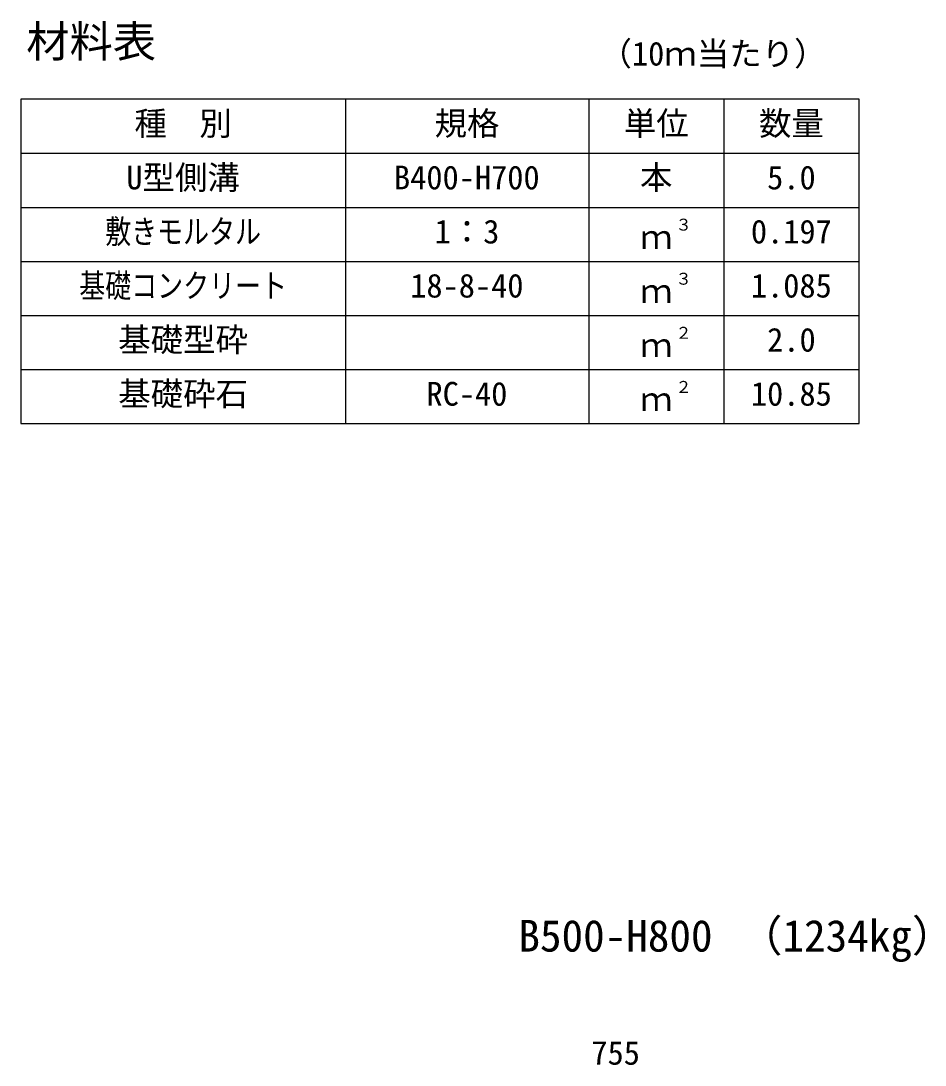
# Model space of a CAD drawing. Units: millimetres, scale not verified. Extents: x -25200 to 25200, y -8910 to 8910.
# Drawn here: x 9060 to 10732, y -4503 to -2572 of the extents above; entities that cross this region are included whole.
import ezdxf
from ezdxf.enums import TextEntityAlignment as Align

# ---------------------------------------------------------------- set-up
doc = ezdxf.new("R2010")
doc.units = ezdxf.units.MM
doc.header["$LTSCALE"] = 30
for name, color, linetype, lineweight in [('0-0_DIM', 7, 'Continuous', 25), ('0-3_HYO', 3, 'Continuous', 25), ('0-4_HYO2', 4, 'Continuous', 25), ('0-6_TXT', 7, 'Continuous', 25)]:
    doc.layers.add(name, color=color, linetype=linetype, lineweight=lineweight)
doc.styles.add('ＭＳ ゴシック', font='')
doc.styles.get('ＭＳ ゴシック').set_extended_font_data('MS Gothic')

msp = doc.modelspace()

# ---------------------------------------------------------------- linework, layer by layer
at = {"layer": '0-3_HYO'}
for p, q in [((9659.78, -2717.11), (9659.78, -3317.11)), ((10109.78, -2717.11), (10109.78, -3317.11)), ((10359.78, -2717.11), (10359.78, -3317.11)), ((9059.78, -2817.11), (10609.78, -2817.11))]:
    msp.add_line(p, q, dxfattribs=at)
msp.add_lwpolyline([(9059.78, -3317.11), (10609.78, -3317.11), (10609.78, -2717.11), (9059.78, -2717.11)], close=True, dxfattribs=at)
at = {"layer": '0-4_HYO2'}
for p, q in [((9059.78, -2917.11), (10609.78, -2917.11)), ((9059.78, -3017.11), (10609.78, -3017.11)), ((9059.78, -3117.11), (10609.78, -3117.11)), ((9059.78, -3217.11), (10609.78, -3217.11))]:
    msp.add_line(p, q, dxfattribs=at)

# ---------------------------------------------------------------- texts
at = {"layer": '0-0_DIM', "style": 'ＭＳ ゴシック'}
msp.add_text('755', height=43.99, dxfattribs=at).set_placement((10114.78, -4515.76), align=Align.BOTTOM_LEFT)
at = {"layer": '0-6_TXT', "style": 'ＭＳ ゴシック'}
for s, height, p in [('材料表', 58.65, (9069.78, -2657.11)), ('（10ｍ当たり）', 43.99, (10129.78, -2668.11)), ('種\u3000別', 43.99, (9269.78, -2797.11)), ('規格', 43.99, (9824.78, -2797.11)), ('単位', 43.99, (10174.78, -2797.11)), ('数量', 43.99, (10424.78, -2797.11)), ('U型側溝', 43.99, (9254.78, -2897.11)), ('本', 43.99, (10204.78, -2897.11)), ('B400-H700', 43.99, (9749.78, -2897.11)), ('5.0', 43.99, (10439.78, -2897.11)), ('1：3', 43.99, (9824.78, -2997.11)), ('３', 21.99, (10270.32, -2966.74)), ('0.197', 43.99, (10409.78, -2997.11)), ('ｍ', 43.99, (10204.78, -3007.11)), ('18-8-40', 43.99, (9779.78, -3097.11)), ('３', 21.99, (10270.32, -3066.74)), ('1.085', 43.99, (10409.78, -3097.11)), ('ｍ', 43.99, (10204.78, -3107.11)), ('基礎型砕', 43.99, (9239.78, -3197.11)), ('２', 21.99, (10270.32, -3166.74)), ('2.0', 43.99, (10439.78, -3197.11)), ('ｍ', 43.99, (10204.78, -3207.11)), ('基礎砕石', 43.99, (9239.78, -3297.11)), ('RC-40', 43.99, (9809.78, -3297.11)), ('２', 21.99, (10270.32, -3266.74)), ('10.85', 43.99, (10409.78, -3297.11)), ('ｍ', 43.99, (10204.78, -3307.11)), ('（1234kg）', 58.65, (10388.15, -4310.97)), ('B500-H800', 58.65, (9979.78, -4310.97))]:
    msp.add_text(s, height=height, dxfattribs=at).set_placement(p, align=Align.BOTTOM_LEFT)
at = {"layer": '0-6_TXT', "style": 'ＭＳ ゴシック', "width": 0.8}
for s, p in [('敷きモルタル', (9215.78, -2997.11)), ('基礎コンクリート', (9167.78, -3097.11))]:
    msp.add_text(s, height=43.99, dxfattribs=at).set_placement(p, align=Align.BOTTOM_LEFT)

doc.saveas('drawing.dxf')
